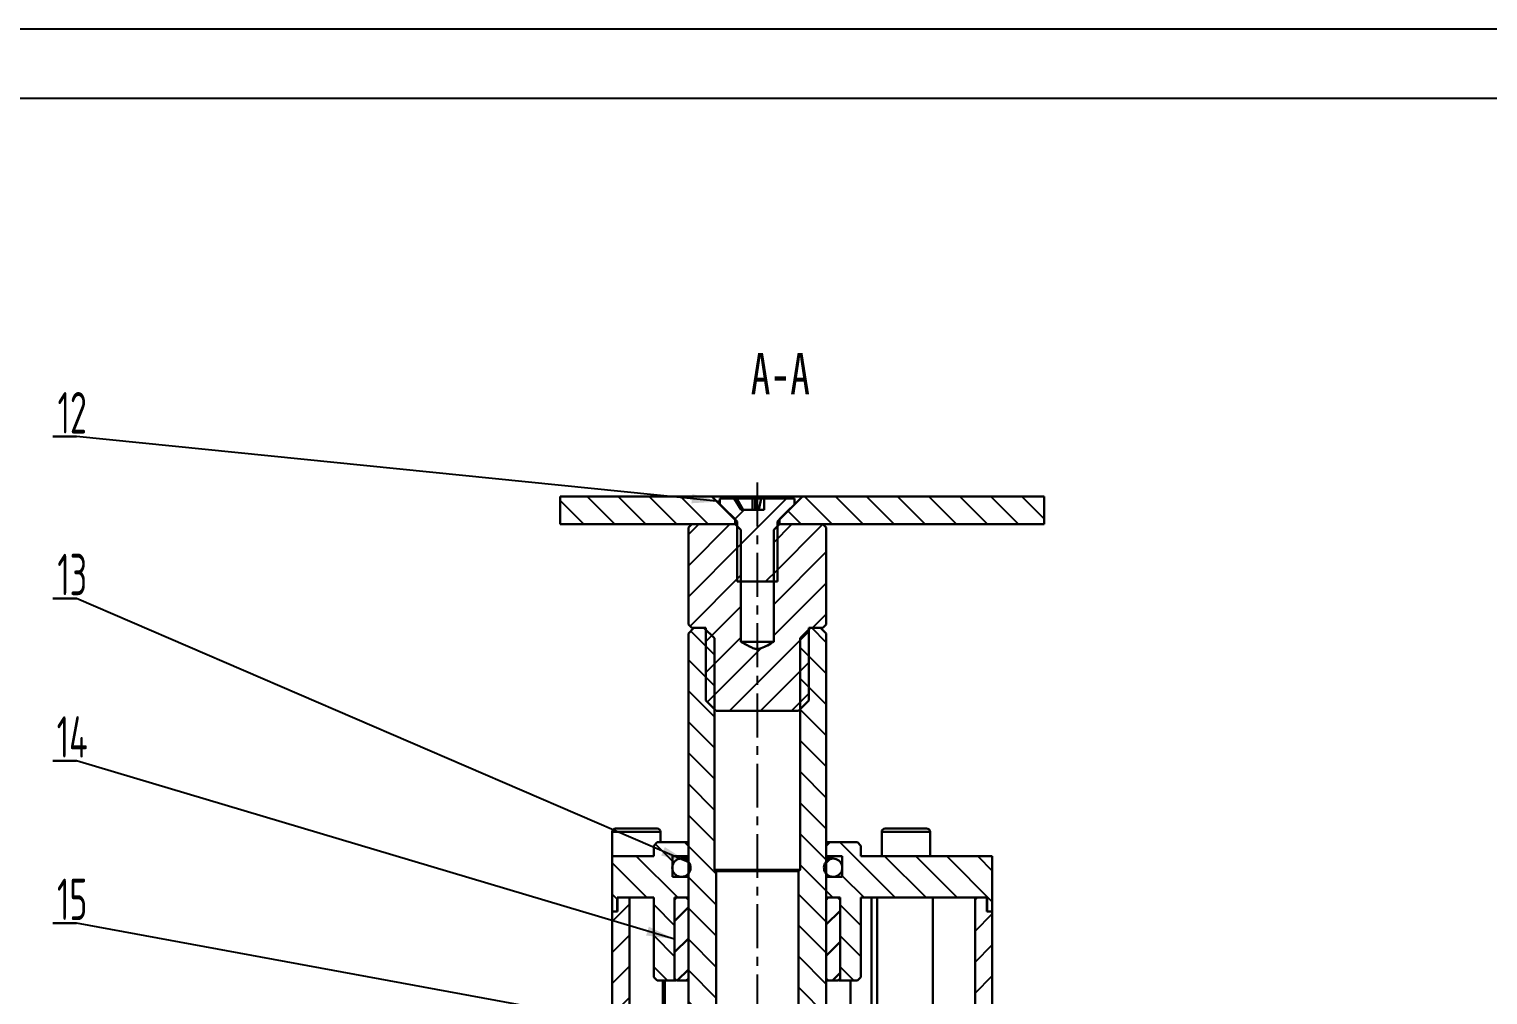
# Model space of a CAD drawing. Header units: millimetres. Extents: x 0 to 2406, y -938 to 757.
# Drawn here: x 419 to 630, y 454.4 to 594 of the extents above; entities that cross this region are included whole.
import ezdxf

# ---------------------------------------------------------------- set-up
doc = ezdxf.new("R2010")
doc.units = ezdxf.units.MM
doc.linetypes.add('CENTER', pattern=[10.16, 6.35, -1.27, 1.27, -1.27])
doc.layers.add('10', color=7, linetype='Continuous')
doc.layers.add('5', color=7, linetype='Continuous')
doc.styles.add('SLDTEXTSTYLE2', font='TXT', dxfattribs={"width": 0.7})
doc.dimstyles.new('SLDDIMSTYLE4', dxfattribs={"dimtxt": 0.18, "dimasz": 4.08, "dimexe": 0, "dimexo": 0.0625, "dimgap": 0, "dimtad": 0, "dimtih": 1, "dimtoh": 1, "dimdec": 0, "dimrnd": 1e-09, "dimzin": 0, "dimdsep": 46, "dimtxsty": 'Standard', "dimsah": 1, "dimcen": 0.09, "dimadec": 0, "dimazin": 0, "dimtfac": 4.08, "dimtdec": 0, "dimtofl": 0, "dimtmove": 0, "dimatfit": 3, "dimfxl": 1, "dimfrac": 2, "dimtolj": 1, "dimtzin": 0, "dimarcsym": 0})
pattern_1 = [(135, (92.2066, 0), (-2.245064, -2.245064), [])]
pattern_2 = [(45, (92.2066, 0), (-2.245064, 2.245064), [])]

# ---------------------------------------------------------------- blocks, each defined once
blk = doc.blocks.new('SW_NOTE_0_14')
at = {"layer": '10', "color": 0}
for p, q in [((-3.46, 0), (0, 0)), ((0, 0), (-3.46, 0)), ((-3.46, 0), (0, 0)), ((0, 0), (-3.46, 0)), ((-3.46, 0), (0, 0)), ((0, 0), (-3.46, 0))]:
    blk.add_line(p, q, dxfattribs=at)
at = {"layer": '10', "color": 0, "insert": (-0.64, 6.45), "char_height": 6, "attachment_point": 2, "style": 'SLDTEXTSTYLE2'}
blk.add_mtext('{\\Fgbenor|c134;12}', dxfattribs=at)
blk = doc.blocks.new('SW_NOTE_0_15')
at = {"layer": '10', "color": 0}
for p, q in [((-3.46, 0), (0, 0)), ((0, 0), (-3.46, 0)), ((-3.46, 0), (0, 0)), ((0, 0), (-3.46, 0)), ((-3.46, 0), (0, 0)), ((0, 0), (-3.46, 0))]:
    blk.add_line(p, q, dxfattribs=at)
at = {"layer": '10', "color": 0, "insert": (-0.64, 6.45), "char_height": 6, "attachment_point": 2, "style": 'SLDTEXTSTYLE2'}
blk.add_mtext('{\\Fgbenor|c134;13}', dxfattribs=at)
blk = doc.blocks.new('SW_NOTE_0_16')
at = {"layer": '10', "color": 0}
for p, q in [((-3.46, 0), (0, 0)), ((0, 0), (-3.46, 0)), ((-3.46, 0), (0, 0)), ((0, 0), (-3.46, 0)), ((-3.46, 0), (0, 0)), ((0, 0), (-3.46, 0))]:
    blk.add_line(p, q, dxfattribs=at)
at = {"layer": '10', "color": 0, "insert": (-0.64, 6.45), "char_height": 6, "attachment_point": 2, "style": 'SLDTEXTSTYLE2'}
blk.add_mtext('{\\Fgbenor|c134;14}', dxfattribs=at)
blk = doc.blocks.new('SW_NOTE_0_17')
at = {"layer": '10', "color": 0}
for p, q in [((-3.46, 0), (0, 0)), ((0, 0), (-3.46, 0)), ((-3.46, 0), (0, 0)), ((0, 0), (-3.46, 0)), ((-3.46, 0), (0, 0)), ((0, 0), (-3.46, 0))]:
    blk.add_line(p, q, dxfattribs=at)
at = {"layer": '10', "color": 0, "insert": (-0.64, 6.45), "char_height": 6, "attachment_point": 2, "style": 'SLDTEXTSTYLE2'}
blk.add_mtext('{\\Fgbenor|c134;15}', dxfattribs=at)

msp = doc.modelspace()

# ---------------------------------------------------------------- hatches: boundary and pattern name
at = {"layer": '10', "linetype": 'Continuous', "lineweight": 25}
h = msp.add_hatch(dxfattribs=at)
h.set_pattern_fill('ANSI31', color=256, angle=90, style=0)
h.set_pattern_definition(pattern_1)
edge = h.paths.add_edge_path(flags=0)
edge.add_line((517.7587383, 526.438367), (495.8149293, 526.438367))
edge.add_line((495.8149293, 526.438367), (495.8149293, 522.438367))
edge.add_line((495.8149293, 522.438367), (521.1034435, 522.438367))
edge.add_line((521.1034435, 522.438367), (521.1034435, 523.138367))
edge.add_spline(control_points=[(521.1034435, 523.138367), (519.9810167, 524.2306875), (518.8698958, 525.334585), (517.7587383, 526.438367)], knot_values=[0.013035536, 0.013035536, 0.013035536, 0.013035536, 0.0177889367, 0.0177889367, 0.0177889367, 0.0177889367], weights=[1, 1, 1, 1], degree=3, periodic=0)
h = msp.add_hatch(dxfattribs=at)
h.set_pattern_fill('ANSI32', color=256, style=0)
h.set_pattern_definition([(45, (92.207, 0), (-6.73519, 6.73519), []), (45, (96.697, 0), (-6.73519, 6.73519), [])])
edge = h.paths.add_edge_path(flags=0)
edge.add_line((521.4125783, 522.838367), (521.4125783, 514.138367))
edge.add_line((521.4125783, 514.138367), (527.2172803, 514.138367))
edge.add_line((527.2172803, 514.138367), (527.2172803, 522.838367))
edge.add_spline(control_points=[(527.2172803, 522.838367), (528.0549189, 523.6487407), (528.8836472, 524.4682951), (529.7117933, 525.288367)], knot_values=[0.0109128282, 0.0109128282, 0.0109128282, 0.0109128282, 0.0144022848, 0.0144022848, 0.0144022848, 0.0144022848], weights=[1, 1, 1, 1], degree=3, periodic=0)
edge.add_line((529.7117933, 525.288367), (529.7117933, 526.138367))
edge.add_line((529.7117933, 526.138367), (525.3263573, 526.138367))
edge.add_line((525.3263573, 526.138367), (525.3263573, 524.488367))
edge.add_line((525.3263573, 524.488367), (521.9857786, 524.488367))
edge.add_line((521.9857786, 524.488367), (520.9682059, 526.138367))
edge.add_line((520.9682059, 526.138367), (518.9180653, 526.138367))
edge.add_line((518.9180653, 526.138367), (518.9180653, 525.288367))
edge.add_spline(control_points=[(518.9180653, 525.288367), (519.7462114, 524.4682951), (520.5749398, 523.6487407), (521.4125783, 522.838367)], knot_values=[0.0000009945, 0.0000009945, 0.0000009945, 0.0000009945, 0.0034967212, 0.0034967212, 0.0034967212, 0.0034967212], weights=[1, 1, 1, 1], degree=3, periodic=0)
h = msp.add_hatch(dxfattribs=at)
h.set_pattern_fill('ANSI31', color=256, angle=90, style=0)
h.set_pattern_definition(pattern_1)
edge = h.paths.add_edge_path(flags=0)
edge.add_line((527.5264151, 522.438367), (565.8149293, 522.438367))
edge.add_line((565.8149293, 522.438367), (565.8149293, 526.438367))
edge.add_line((565.8149293, 526.438367), (530.8711204, 526.438367))
edge.add_spline(control_points=[(530.8711204, 526.438367), (529.7599628, 525.334585), (528.6488419, 524.2306875), (527.5264151, 523.138367)], knot_values=[0.0000009933, 0.0000009933, 0.0000009933, 0.0000009933, 0.0046996156, 0.0046996156, 0.0046996156, 0.0046996156], weights=[1, 1, 1, 1], degree=3, periodic=0)
edge.add_line((527.5264151, 523.138367), (527.5264151, 522.438367))
h = msp.add_hatch(dxfattribs=at)
h.set_pattern_fill('ANSI31', color=256, style=0)
h.set_pattern_definition(pattern_2)
edge = h.paths.add_edge_path(flags=0)
edge.add_line((521.1034435, 522.438367), (514.8453126, 522.438367))
edge.add_spline(control_points=[(514.8453126, 522.438367), (514.6781246, 522.2717138), (514.5109507, 522.1050464), (514.3437889, 521.938367)], knot_values=[0.0266262097, 0.0266262097, 0.0266262097, 0.0266262097, 0.0273347172, 0.0273347172, 0.0273347172, 0.0273347172], weights=[1, 1, 1, 1], degree=3, periodic=0)
edge.add_line((514.3437889, 521.938367), (514.3437889, 507.938367))
edge.add_spline(control_points=[(514.3437889, 507.938367), (514.5109507, 507.7716876), (514.6781246, 507.6050203), (514.8453126, 507.438367)], knot_values=[0.0000009914, 0.0000009914, 0.0000009914, 0.0000009914, 0.0007091592, 0.0007091592, 0.0007091592, 0.0007091592], weights=[1, 1, 1, 1], degree=3, periodic=0)
edge.add_line((514.8453126, 507.438367), (516.8534522, 507.438367))
edge.add_line((516.8534522, 507.438367), (516.8534522, 496.938367))
edge.add_spline(control_points=[(516.8534522, 496.938367), (517.3563615, 496.4380408), (517.8595137, 495.9379584), (518.363153, 495.438367)], knot_values=[0.0000009924, 0.0000009924, 0.0000009924, 0.0000009924, 0.002129031, 0.002129031, 0.002129031, 0.002129031], weights=[1, 1, 1, 1], degree=3, periodic=0)
edge.add_line((518.363153, 495.438367), (530.2667056, 495.438367))
edge.add_spline(control_points=[(530.2667056, 495.438367), (530.7703449, 495.9379584), (531.2734971, 496.4380408), (531.7764065, 496.938367)], knot_values=[0.0180765623, 0.0180765623, 0.0180765623, 0.0180765623, 0.0201953745, 0.0201953745, 0.0201953745, 0.0201953745], weights=[1, 1, 1, 1], degree=3, periodic=0)
edge.add_line((531.7764065, 496.938367), (531.7764065, 507.438367))
edge.add_line((531.7764065, 507.438367), (533.784546, 507.438367))
edge.add_spline(control_points=[(533.784546, 507.438367), (533.951734, 507.6050203), (534.1189079, 507.7716876), (534.2860697, 507.938367)], knot_values=[0.0266262097, 0.0266262097, 0.0266262097, 0.0266262097, 0.0273347172, 0.0273347172, 0.0273347172, 0.0273347172], weights=[1, 1, 1, 1], degree=3, periodic=0)
edge.add_line((534.2860697, 507.938367), (534.2860697, 521.938367))
edge.add_spline(control_points=[(534.2860697, 521.938367), (534.1189079, 522.1050464), (533.951734, 522.2717138), (533.784546, 522.438367)], knot_values=[0.0000009914, 0.0000009914, 0.0000009914, 0.0000009914, 0.0007091592, 0.0007091592, 0.0007091592, 0.0007091592], weights=[1, 1, 1, 1], degree=3, periodic=0)
edge.add_line((533.784546, 522.438367), (527.5264151, 522.438367))
edge.add_spline(control_points=[(527.5264151, 522.438367), (527.2511126, 522.1704488), (526.9749931, 521.9033561), (526.6968699, 521.638367)], knot_values=[0.0000010034, 0.0000010034, 0.0000010034, 0.0000010034, 0.0011532847, 0.0011532847, 0.0011532847, 0.0011532847], weights=[1, 1, 1, 1], degree=3, periodic=0)
edge.add_line((526.6968699, 521.638367), (526.6968699, 505.438367))
edge.add_spline(control_points=[(526.6968699, 505.438367), (526.0992834, 505.0962572), (525.5080393, 504.7243257), (524.8580311, 504.4970854), (524.7007847, 504.4421127), (524.5355666, 504.4006627), (524.3691404, 504.3935402), (524.2030849, 504.3864335), (524.0345748, 504.4153943), (523.8754226, 504.4633059), (523.6297925, 504.537251), (523.3960681, 504.6483473), (523.1667413, 504.7632875), (522.7476452, 504.9733414), (522.3398271, 505.2054578), (521.9329887, 505.438367)], knot_values=[0.0000004021, 0.0000004021, 0.0000004021, 0.0000004021, 0.0020661561, 0.0020661561, 0.0020661561, 0.0025652804, 0.0025652804, 0.0025652804, 0.0030648064, 0.0030648064, 0.0030648064, 0.0038313319, 0.0038313319, 0.0038313319, 0.005230187, 0.005230187, 0.005230187, 0.005230187], weights=[1, 1, 1, 1, 1, 1, 1, 1, 1, 1, 1, 1, 1, 1, 1, 1], degree=3, periodic=0)
edge.add_line((521.9329887, 505.438367), (521.9329887, 521.638367))
edge.add_spline(control_points=[(521.9329887, 521.638367), (521.6548656, 521.9033561), (521.3787461, 522.1704488), (521.1034435, 522.438367)], knot_values=[0.0071328163, 0.0071328163, 0.0071328163, 0.0071328163, 0.0082823844, 0.0082823844, 0.0082823844, 0.0082823844], weights=[1, 1, 1, 1], degree=3, periodic=0)
h = msp.add_hatch(dxfattribs=at)
h.set_pattern_fill('ANSI31', color=256, angle=90, style=0)
h.set_pattern_definition(pattern_1)
edge = h.paths.add_edge_path(flags=0)
edge.add_line((510.5149293, 257.438367), (516.3510332, 257.438367))
edge.add_line((516.3510332, 257.438367), (516.3510332, 272.938367))
edge.add_line((516.3510332, 272.938367), (518.363153, 272.938367))
edge.add_line((518.363153, 272.938367), (518.363153, 472.2881519))
edge.add_spline(control_points=[(518.363153, 472.2881519), (518.2791646, 472.3382116), (518.1951837, 472.3882838), (518.1112094, 472.438367)], knot_values=[0.013742572, 0.013742572, 0.013742572, 0.013742572, 0.0140322545, 0.0140322545, 0.0140322545, 0.0140322545], weights=[1, 1, 1, 1], degree=3, periodic=0)
edge.add_line((518.1112094, 472.438367), (518.1112094, 505.938367))
edge.add_spline(control_points=[(518.1112094, 505.938367), (517.6078459, 506.4380032), (517.1049141, 506.9380742), (516.6022034, 507.438367)], knot_values=[0.0187995827, 0.0187995827, 0.0187995827, 0.0187995827, 0.0209215817, 0.0209215817, 0.0209215817, 0.0209215817], weights=[1, 1, 1, 1], degree=3, periodic=0)
edge.add_line((516.6022034, 507.438367), (515.1463067, 507.438367))
edge.add_spline(control_points=[(515.1463067, 507.438367), (514.8787642, 507.171737), (514.6112612, 506.9050674), (514.3437889, 506.638367)], knot_values=[0.0262010486, 0.0262010486, 0.0262010486, 0.0262010486, 0.0273347172, 0.0273347172, 0.0273347172, 0.0273347172], weights=[1, 1, 1, 1], degree=3, periodic=0)
edge.add_line((514.3437889, 506.638367), (514.3437889, 275.438367))
edge.add_line((514.3437889, 275.438367), (510.5149293, 275.438367))
edge.add_line((510.5149293, 275.438367), (510.5149293, 257.438367))
h = msp.add_hatch(dxfattribs=at)
h.set_pattern_fill('ANSI31', color=256, angle=90, style=0)
h.set_pattern_definition(pattern_1)
edge = h.paths.add_edge_path(flags=0)
edge.add_line((532.2788254, 257.438367), (538.1149293, 257.438367))
edge.add_line((538.1149293, 257.438367), (538.1149293, 275.438367))
edge.add_line((538.1149293, 275.438367), (534.2860697, 275.438367))
edge.add_line((534.2860697, 275.438367), (534.2860697, 506.638367))
edge.add_spline(control_points=[(534.2860697, 506.638367), (534.0185974, 506.9050674), (533.7510944, 507.171737), (533.483552, 507.438367)], knot_values=[0.0000009914, 0.0000009914, 0.0000009914, 0.0000009914, 0.0011341169, 0.0011341169, 0.0011341169, 0.0011341169], weights=[1, 1, 1, 1], degree=3, periodic=0)
edge.add_line((533.483552, 507.438367), (532.0276552, 507.438367))
edge.add_spline(control_points=[(532.0276552, 507.438367), (531.5249445, 506.9380742), (531.0220127, 506.4380032), (530.5186493, 505.938367)], knot_values=[0.0000009923, 0.0000009923, 0.0000009923, 0.0000009923, 0.0021285565, 0.0021285565, 0.0021285565, 0.0021285565], weights=[1, 1, 1, 1], degree=3, periodic=0)
edge.add_line((530.5186493, 505.938367), (530.5186493, 472.438367))
edge.add_spline(control_points=[(530.5186493, 472.438367), (530.4346749, 472.3882838), (530.350694, 472.3382116), (530.2667056, 472.2881519)], knot_values=[0.0000013665, 0.0000013665, 0.0000013665, 0.0000013665, 0.0002946865, 0.0002946865, 0.0002946865, 0.0002946865], weights=[1, 1, 1, 1], degree=3, periodic=0)
edge.add_line((530.2667056, 472.2881519), (530.2667056, 272.938367))
edge.add_line((530.2667056, 272.938367), (532.2788254, 272.938367))
edge.add_line((532.2788254, 272.938367), (532.2788254, 257.438367))
h = msp.add_hatch(dxfattribs=at)
h.set_pattern_fill('ANSI31', color=256, angle=90, style=0)
h.set_pattern_definition(pattern_1)
edge = h.paths.add_edge_path(flags=0)
edge.add_line((513.8424109, 476.438367), (509.8348174, 476.438367))
edge.add_spline(control_points=[(509.8348174, 476.438367), (509.6679256, 476.2717042), (509.5010378, 476.1050374), (509.3341536, 475.938367)], knot_values=[0.0408048539, 0.0408048539, 0.0408048539, 0.0408048539, 0.0415133735, 0.0415133735, 0.0415133735, 0.0415133735], weights=[1, 1, 1, 1], degree=3, periodic=0)
edge.add_line((509.3341536, 475.938367), (509.3341536, 474.438367))
edge.add_line((509.3341536, 474.438367), (503.3149293, 474.438367))
edge.add_line((503.3149293, 474.438367), (503.3149293, 466.438367))
edge.add_line((503.3149293, 466.438367), (504.0649293, 466.438367))
edge.add_line((504.0649293, 466.438367), (504.0649293, 468.438367))
edge.add_line((504.0649293, 468.438367), (509.3341536, 468.438367))
edge.add_line((509.3341536, 468.438367), (509.3341536, 456.938367))
edge.add_spline(control_points=[(509.3341536, 456.938367), (509.5010378, 456.7716967), (509.6679256, 456.6050299), (509.8348174, 456.438367)], knot_values=[0.0151648157, 0.0151648157, 0.0151648157, 0.0151648157, 0.0158723918, 0.0158723918, 0.0158723918, 0.0158723918], weights=[1, 1, 1, 1], degree=3, periodic=0)
edge.add_line((509.8348174, 456.438367), (512.3389683, 456.438367))
edge.add_line((512.3389683, 456.438367), (512.3389683, 468.438367))
edge.add_line((512.3389683, 468.438367), (514.3437889, 468.438367))
edge.add_line((514.3437889, 468.438367), (514.3437889, 471.438367))
edge.add_line((514.3437889, 471.438367), (512.0383809, 471.438367))
edge.add_line((512.0383809, 471.438367), (512.0383809, 474.438367))
edge.add_line((512.0383809, 474.438367), (514.3437889, 474.438367))
edge.add_line((514.3437889, 474.438367), (514.3437889, 475.938367))
edge.add_spline(control_points=[(514.3437889, 475.938367), (514.1766514, 476.1050222), (514.009526, 476.2716894), (513.8424109, 476.438367)], knot_values=[0.0281272284, 0.0281272284, 0.0281272284, 0.0281272284, 0.0288399473, 0.0288399473, 0.0288399473, 0.0288399473], weights=[1, 1, 1, 1], degree=3, periodic=0)
h = msp.add_hatch(dxfattribs=at)
h.set_pattern_fill('ANSI31', color=256, angle=90, style=0)
h.set_pattern_definition(pattern_1)
edge = h.paths.add_edge_path(flags=0)
edge.add_line((539.295705, 474.438367), (539.295705, 475.938367))
edge.add_spline(control_points=[(539.295705, 475.938367), (539.1288208, 476.1050374), (538.961933, 476.2717042), (538.7950412, 476.438367)], knot_values=[0.0000009906, 0.0000009906, 0.0000009906, 0.0000009906, 0.0007085635, 0.0007085635, 0.0007085635, 0.0007085635], weights=[1, 1, 1, 1], degree=3, periodic=0)
edge.add_line((538.7950412, 476.438367), (534.7874477, 476.438367))
edge.add_spline(control_points=[(534.7874477, 476.438367), (534.6203327, 476.2716894), (534.4532072, 476.1050222), (534.2860697, 475.938367)], knot_values=[0.0000009912, 0.0000009912, 0.0000009912, 0.0000009912, 0.000709059, 0.000709059, 0.000709059, 0.000709059], weights=[1, 1, 1, 1], degree=3, periodic=0)
edge.add_line((534.2860697, 475.938367), (534.2860697, 474.438367))
edge.add_line((534.2860697, 474.438367), (536.5914777, 474.438367))
edge.add_line((536.5914777, 474.438367), (536.5914777, 471.438367))
edge.add_line((536.5914777, 471.438367), (534.2860697, 471.438367))
edge.add_line((534.2860697, 471.438367), (534.2860697, 468.438367))
edge.add_line((534.2860697, 468.438367), (536.2908903, 468.438367))
edge.add_line((536.2908903, 468.438367), (536.2908903, 456.438367))
edge.add_line((536.2908903, 456.438367), (538.7950412, 456.438367))
edge.add_spline(control_points=[(538.7950412, 456.438367), (538.961933, 456.6050299), (539.1288208, 456.7716967), (539.295705, 456.938367)], knot_values=[0.0151996088, 0.0151996088, 0.0151996088, 0.0151996088, 0.0159071841, 0.0159071841, 0.0159071841, 0.0159071841], weights=[1, 1, 1, 1], degree=3, periodic=0)
edge.add_line((539.295705, 456.938367), (539.295705, 468.438367))
edge.add_line((539.295705, 468.438367), (557.5649293, 468.438367))
edge.add_line((557.5649293, 468.438367), (557.5649293, 466.438367))
edge.add_line((557.5649293, 466.438367), (558.3149293, 466.438367))
edge.add_line((558.3149293, 466.438367), (558.3149293, 474.438367))
edge.add_line((558.3149293, 474.438367), (539.295705, 474.438367))
at = {"layer": '10', "linetype": 'Continuous', "lineweight": 18}
h = msp.add_hatch(dxfattribs=at)
h.set_pattern_fill('ANSI31', color=256, style=0)
edge = h.paths.add_edge_path(flags=0)
edge.add_spline(control_points=[(419.9005133, 472.2741342), (419.9553649, 472.1363421), (420.0347938, 472.0061338), (420.1321823, 471.8942819), (420.2295655, 471.7824361), (420.347585, 471.6858599), (420.4764638, 471.6124895), (420.6055228, 471.5390164), (420.7490201, 471.4867893), (420.8951054, 471.4600759), (421.0414824, 471.4333093), (421.1944881, 471.4314201), (421.3414837, 471.4545494), (421.4886686, 471.4777085), (421.6338891, 471.5265915), (421.7651064, 471.597173), (421.896304, 471.6677439), (422.0171287, 471.7619631), (422.1175, 471.8720479), (422.2176893, 471.9819331), (422.3002686, 472.1106734), (422.3583028, 472.2475846), (422.4161743, 472.3841118), (422.4512356, 472.5325427), (422.460534, 472.6805369), (422.4698106, 472.8281847), (422.4537027, 472.9794718), (422.4135626, 473.121861), (422.373442, 473.264181), (422.3082151, 473.4015294), (422.2233194, 473.522597), (422.1382822, 473.6438664), (422.0311797, 473.7521367), (421.9108795, 473.8385397), (421.7902427, 473.9251845), (421.6530194, 473.9922244), (421.5105374, 474.0341705), (421.367716, 474.0762165), (421.2156759, 474.0942063), (421.0669857, 474.0866524), (420.9181611, 474.0790917), (420.7685835, 474.0457284), (420.6306658, 473.9892958), (420.4928476, 473.9329039), (420.3628633, 473.8519126), (420.2515425, 473.7530108), (420.1404207, 473.6542857), (420.0448242, 473.5349809), (419.9727375, 473.4049879), (419.9007974, 473.2752593), (419.8502842, 473.1312996), (419.8254187, 472.985058), (419.8005918, 472.8390432), (419.8006473, 472.6867233), (419.8255805, 472.5407265), (419.8411198, 472.4497362), (419.8663735, 472.3598966), (419.9005133, 472.2741342)], knot_values=[0, 0, 0, 0, 0.0004449251, 0.0004449251, 0.0004449251, 0.0008898085, 0.0008898085, 0.0008898085, 0.0013353149, 0.0013353149, 0.0013353149, 0.0017817255, 0.0017817255, 0.0017817255, 0.0022287293, 0.0022287293, 0.0022287293, 0.00267568, 0.00267568, 0.00267568, 0.0031218216, 0.0031218216, 0.0031218216, 0.0035666956, 0.0035666956, 0.0035666956, 0.0040105014, 0.0040105014, 0.0040105014, 0.0044540702, 0.0044540702, 0.0044540702, 0.0048983755, 0.0048983755, 0.0048983755, 0.0053439398, 0.0053439398, 0.0053439398, 0.0057905891, 0.0057905891, 0.0057905891, 0.0062376607, 0.0062376607, 0.0062376607, 0.0066844162, 0.0066844162, 0.0066844162, 0.0071303676, 0.0071303676, 0.0071303676, 0.0075753986, 0.0075753986, 0.0075753986, 0.0080197249, 0.0080197249, 0.0080197249, 0.0082942172, 0.0082942172, 0.0082942172, 0.0082942172], weights=[1, 1, 1, 1, 1, 1, 1, 1, 1, 1, 1, 1, 1, 1, 1, 1, 1, 1, 1, 1, 1, 1, 1, 1, 1, 1, 1, 1, 1, 1, 1, 1, 1, 1, 1, 1, 1, 1, 1, 1, 1, 1, 1, 1, 1, 1, 1, 1, 1, 1, 1, 1, 1, 1, 1, 1, 1, 1], degree=3, periodic=0)
at = {"layer": '10', "linetype": 'Continuous', "lineweight": 30}
h = msp.add_hatch(dxfattribs=at)
h.set_pattern_fill('ANSI31', color=256, style=0)
h.set_pattern_definition(pattern_2)
edge = h.paths.add_edge_path(flags=0)
edge.add_spline(control_points=[(534.2414204, 471.948135), (534.3330758, 471.831043), (534.4462497, 471.7281948), (534.5715139, 471.648069), (534.6967692, 471.5679489), (534.8375633, 471.5083333), (534.9822595, 471.4741117), (535.127182, 471.4398365), (535.2800143, 471.4300909), (535.4281159, 471.4456874), (535.5763108, 471.4612937), (535.7238614, 471.5027095), (535.8585149, 471.5665352), (535.9930415, 471.6303007), (536.1184136, 471.7182014), (536.2241806, 471.8229717), (536.3297482, 471.9275446), (536.4187022, 472.0518181), (536.4836114, 472.185485), (536.5483907, 472.3188845), (536.5910105, 472.4653268), (536.60791, 472.612657), (536.6247854, 472.759778), (536.6164801, 472.9118441), (536.5836868, 473.0562532), (536.5509071, 473.2006023), (536.4927592, 473.3412782), (536.4140789, 473.46666), (536.3353432, 473.5921301), (536.233883, 473.7057388), (536.1181073, 473.7981404), (536.0021437, 473.8906919), (535.8686314, 473.9645155), (535.7286046, 474.0135651), (535.5882917, 474.0627149), (535.4375775, 474.0883441), (535.2889053, 474.088367), (535.1399775, 474.08839), (534.9889935, 474.062719), (534.8484439, 474.0134715), (534.7078119, 473.9641953), (534.5737422, 473.8899499), (534.4573846, 473.7968563), (534.341151, 473.7038619), (534.2393784, 473.5894804), (534.1605898, 473.463185), (534.0819973, 473.3372041), (534.0241034, 473.1958778), (533.9917809, 473.050953), (533.9595476, 472.9064281), (533.9518549, 472.754331), (533.9693501, 472.6072924), (533.9868197, 472.4604697), (534.0298798, 472.3146455), (534.0949278, 472.1818643), (534.1353789, 472.0992926), (534.1847453, 472.0205389), (534.2414204, 471.948135)], knot_values=[0, 0, 0, 0, 0.0004460956, 0.0004460956, 0.0004460956, 0.0008921399, 0.0008921399, 0.0008921399, 0.0013388967, 0.0013388967, 0.0013388967, 0.001785952, 0.001785952, 0.001785952, 0.0022325904, 0.0022325904, 0.0022325904, 0.0026783805, 0.0026783805, 0.0026783805, 0.003123265, 0.003123265, 0.003123265, 0.0035675029, 0.0035675029, 0.0035675029, 0.0040115447, 0.0040115447, 0.0040115447, 0.004455894, 0.004455894, 0.004455894, 0.0049009679, 0.0049009679, 0.0049009679, 0.0053469628, 0.0053469628, 0.0053469628, 0.0057937422, 0.0057937422, 0.0057937422, 0.0062408006, 0.0062408006, 0.0062408006, 0.0066873908, 0.0066873908, 0.0066873908, 0.0071328606, 0.0071328606, 0.0071328606, 0.0075770776, 0.0075770776, 0.0075770776, 0.0080206166, 0.0080206166, 0.0080206166, 0.008294018, 0.008294018, 0.008294018, 0.008294018], weights=[1, 1, 1, 1, 1, 1, 1, 1, 1, 1, 1, 1, 1, 1, 1, 1, 1, 1, 1, 1, 1, 1, 1, 1, 1, 1, 1, 1, 1, 1, 1, 1, 1, 1, 1, 1, 1, 1, 1, 1, 1, 1, 1, 1, 1, 1, 1, 1, 1, 1, 1, 1, 1, 1, 1, 1, 1, 1], degree=3, periodic=0)
at = {"layer": '10', "linetype": 'Continuous', "lineweight": 25}
h = msp.add_hatch(dxfattribs=at)
h.set_pattern_fill('ANSI31', color=256, style=0)
h.set_pattern_definition(pattern_2)
h.paths.add_polyline_path([(503.3149293, 248.438367), (505.8149293, 248.438367), (505.8149293, 468.438367), (504.1149293, 468.438367), (504.1149293, 466.438367), (503.3149293, 466.438367)], flags=0)
at = {"layer": '10', "linetype": 'Continuous', "lineweight": 30}
h = msp.add_hatch(dxfattribs=at)
h.set_pattern_fill('ANSI31', color=256, style=0)
h.set_pattern_definition(pattern_2)
edge = h.paths.add_edge_path(flags=0)
edge.add_line((512.639586, 456.438367), (514.042946, 456.438367))
edge.add_spline(control_points=[(514.042946, 456.438367), (514.1432229, 456.5383711), (514.2435037, 456.6383713), (514.3437889, 456.738367)], knot_values=[0.0000009913, 0.0000009913, 0.0000009913, 0.0000009913, 0.0004258426, 0.0004258426, 0.0004258426, 0.0004258426], weights=[1, 1, 1, 1], degree=3, periodic=0)
edge.add_line((514.3437889, 456.738367), (514.3437889, 468.138367))
edge.add_spline(control_points=[(514.3437889, 468.138367), (514.2435037, 468.2383628), (514.1432229, 468.3383629), (514.042946, 468.438367)], knot_values=[0.0278258499, 0.0278258499, 0.0278258499, 0.0278258499, 0.0282529435, 0.0282529435, 0.0282529435, 0.0282529435], weights=[1, 1, 1, 1], degree=3, periodic=0)
edge.add_line((514.042946, 468.438367), (512.639586, 468.438367))
edge.add_spline(control_points=[(512.639586, 468.438367), (512.5393775, 468.3383697), (512.4391717, 468.2383696), (512.3389683, 468.138367)], knot_values=[0.0326585742, 0.0326585742, 0.0326585742, 0.0326585742, 0.0330856211, 0.0330856211, 0.0330856211, 0.0330856211], weights=[1, 1, 1, 1], degree=3, periodic=0)
edge.add_line((512.3389683, 468.138367), (512.3389683, 456.738367))
edge.add_spline(control_points=[(512.3389683, 456.738367), (512.4391717, 456.6383644), (512.5393775, 456.5383644), (512.639586, 456.438367)], knot_values=[0.0000009909, 0.0000009909, 0.0000009909, 0.0000009909, 0.000425687, 0.000425687, 0.000425687, 0.000425687], weights=[1, 1, 1, 1], degree=3, periodic=0)
h = msp.add_hatch(dxfattribs=at)
h.set_pattern_fill('ANSI31', color=256, style=0)
h.set_pattern_definition(pattern_2)
edge = h.paths.add_edge_path(flags=0)
edge.add_line((534.2860697, 468.138367), (534.2860697, 456.738367))
edge.add_spline(control_points=[(534.2860697, 456.738367), (534.3863549, 456.6383713), (534.4866358, 456.5383711), (534.5869126, 456.438367)], knot_values=[0.0278258499, 0.0278258499, 0.0278258499, 0.0278258499, 0.0282529435, 0.0282529435, 0.0282529435, 0.0282529435], weights=[1, 1, 1, 1], degree=3, periodic=0)
edge.add_line((534.5869126, 456.438367), (535.9902726, 456.438367))
edge.add_spline(control_points=[(535.9902726, 456.438367), (536.0904811, 456.5383644), (536.190687, 456.6383644), (536.2908903, 456.738367)], knot_values=[0.0326585742, 0.0326585742, 0.0326585742, 0.0326585742, 0.0330856211, 0.0330856211, 0.0330856211, 0.0330856211], weights=[1, 1, 1, 1], degree=3, periodic=0)
edge.add_line((536.2908903, 456.738367), (536.2908903, 468.138367))
edge.add_spline(control_points=[(536.2908903, 468.138367), (536.190687, 468.2383696), (536.0904811, 468.3383697), (535.9902726, 468.438367)], knot_values=[0.0000009909, 0.0000009909, 0.0000009909, 0.0000009909, 0.000425687, 0.000425687, 0.000425687, 0.000425687], weights=[1, 1, 1, 1], degree=3, periodic=0)
edge.add_line((535.9902726, 468.438367), (534.5869126, 468.438367))
edge.add_spline(control_points=[(534.5869126, 468.438367), (534.4866358, 468.3383629), (534.3863549, 468.2383628), (534.2860697, 468.138367)], knot_values=[0.0000009913, 0.0000009913, 0.0000009913, 0.0000009913, 0.0004258426, 0.0004258426, 0.0004258426, 0.0004258426], weights=[1, 1, 1, 1], degree=3, periodic=0)
at = {"layer": '10', "linetype": 'Continuous', "lineweight": 25}
h = msp.add_hatch(dxfattribs=at)
h.set_pattern_fill('ANSI31', color=256, style=0)
h.set_pattern_definition(pattern_2)
h.paths.add_polyline_path([(555.8149293, 248.438367), (558.3149293, 248.438367), (558.3149293, 466.438367), (557.5149293, 466.438367), (557.5149293, 468.438367), (555.8149293, 468.438367)], flags=0)

# ---------------------------------------------------------------- linework, layer by layer
at = {"color": 7, "linetype": 'Continuous', "lineweight": 30}
for p, q in [((495.8149293, 526.438367), (495.8149293, 522.438367)), ((517.7587383, 526.438367), (495.8149293, 526.438367)), ((517.7587383, 526.438367), (521.1034435, 523.138367)), ((530.8711204, 526.438367), (517.7587383, 526.438367)), ((520.9682059, 526.138367), (518.9180653, 526.138367)), ((518.9180653, 526.138367), (518.9180653, 525.288367)), ((521.9857786, 524.488367), (520.9682059, 526.138367)), ((520.9682059, 526.138367), (521.3709686, 526.138367)), ((522.2627967, 524.488367), (521.3709686, 526.138367)), ((521.3709686, 526.138367), (523.6365163, 526.138367)), ((523.6365163, 524.488367), (523.6365163, 526.138367)), ((523.6365163, 526.138367), (524.0228282, 526.138367)), ((524.0228282, 526.138367), (524.0228282, 524.488367)), ((524.0228282, 526.138367), (524.8735301, 526.138367)), ((524.5386531, 524.488367), (524.8735301, 526.138367)), ((524.8735301, 526.138367), (525.3263573, 526.138367)), ((525.3263573, 526.138367), (525.3263573, 524.488367)), ((529.7117933, 526.138367), (525.3263573, 526.138367)), ((527.5264151, 523.138367), (530.8711204, 526.438367)), ((529.7117933, 525.288367), (529.7117933, 526.138367)), ((565.8149293, 526.438367), (530.8711204, 526.438367)), ((565.8149293, 522.438367), (565.8149293, 526.438367)), ((518.9180653, 525.288367), (521.4125783, 522.838367)), ((525.3263573, 524.488367), (521.9857786, 524.488367)), ((527.2172803, 522.838367), (529.7117933, 525.288367)), ((521.1034435, 522.438367), (495.8149293, 522.438367)), ((514.8453126, 522.438367), (514.3437889, 521.938367)), ((514.3437889, 507.938367), (514.3437889, 521.938367)), ((521.1034435, 522.438367), (514.8453126, 522.438367)), ((521.1034435, 523.138367), (521.1034435, 522.438367)), ((521.9329887, 521.638367), (521.1034435, 522.438367)), ((521.1034435, 522.438367), (521.4125783, 522.438367)), ((521.4125783, 522.838367), (521.4125783, 514.138367)), ((521.9329887, 521.638367), (521.9329887, 505.438367)), ((527.5264151, 522.438367), (526.6968699, 521.638367)), ((526.6968699, 505.438367), (526.6968699, 521.638367)), ((527.2172803, 514.138367), (527.2172803, 522.838367)), ((527.2172803, 522.438367), (527.5264151, 522.438367)), ((527.5264151, 522.438367), (527.5264151, 523.138367)), ((565.8149293, 522.438367), (527.5264151, 522.438367)), ((533.784546, 522.438367), (527.5264151, 522.438367)), ((534.2860697, 521.938367), (533.784546, 522.438367)), ((534.2860697, 521.938367), (534.2860697, 507.938367)), ((521.4125783, 514.138367), (527.2172803, 514.138367)), ((514.3437889, 507.938367), (514.8453126, 507.438367)), ((515.1463067, 507.438367), (514.3437889, 506.638367)), ((514.3437889, 275.438367), (514.3437889, 506.638367)), ((516.8534522, 507.438367), (514.8453126, 507.438367)), ((516.6022034, 507.438367), (515.1463067, 507.438367)), ((518.1112094, 505.938367), (516.6022034, 507.438367)), ((516.8534522, 496.938367), (516.8534522, 507.438367)), ((532.0276552, 507.438367), (530.5186493, 505.938367)), ((533.784546, 507.438367), (531.7764065, 507.438367)), ((531.7764065, 507.438367), (531.7764065, 496.938367)), ((533.483552, 507.438367), (532.0276552, 507.438367)), ((534.2860697, 506.638367), (533.483552, 507.438367)), ((533.784546, 507.438367), (534.2860697, 507.938367)), ((534.2860697, 506.638367), (534.2860697, 275.438367)), ((518.1112094, 505.938367), (518.1112094, 472.438367)), ((526.6968699, 505.438367), (521.9329887, 505.438367)), ((530.5186493, 472.438367), (530.5186493, 505.938367)), ((516.8534522, 496.938367), (518.363153, 495.438367)), ((530.2667056, 495.438367), (531.7764065, 496.938367)), ((518.363153, 495.438367), (530.2667056, 495.438367)), ((503.3149293, 477.938367), (503.3149293, 474.438367)), ((505.6717434, 477.938367), (503.3149293, 477.938367)), ((503.8149293, 478.438367), (505.8350557, 478.438367)), ((510.3149293, 477.938367), (505.6717434, 477.938367)), ((505.8350557, 478.438367), (509.8149293, 478.438367)), ((510.3149293, 476.438367), (510.3149293, 477.938367)), ((542.3149293, 477.938367), (542.3149293, 474.438367)), ((544.6717434, 477.938367), (542.3149293, 477.938367)), ((542.8149293, 478.438367), (544.8350557, 478.438367)), ((549.3149293, 477.938367), (544.6717434, 477.938367)), ((544.8350557, 478.438367), (548.8149293, 478.438367)), ((549.3149293, 474.438367), (549.3149293, 477.938367)), ((509.8348174, 476.438367), (509.3341536, 475.938367)), ((509.3341536, 474.438367), (509.3341536, 475.938367)), ((509.8348174, 476.438367), (513.8424109, 476.438367)), ((514.3437889, 475.938367), (513.8424109, 476.438367)), ((513.8424109, 476.438367), (514.3437889, 476.438367)), ((514.3437889, 475.938367), (514.3437889, 474.438367)), ((534.2860697, 476.438367), (534.7874477, 476.438367)), ((534.7874477, 476.438367), (534.2860697, 475.938367)), ((534.2860697, 474.438367), (534.2860697, 475.938367)), ((534.7874477, 476.438367), (538.7950412, 476.438367)), ((539.295705, 475.938367), (538.7950412, 476.438367)), ((539.295705, 475.938367), (539.295705, 474.438367)), ((503.3149293, 466.438367), (503.3149293, 474.438367)), ((509.3341536, 474.438367), (503.3149293, 474.438367)), ((514.3437889, 474.438367), (512.0383809, 474.438367)), ((512.0383809, 474.438367), (512.0383809, 471.438367)), ((514.3437889, 474.088367), (513.3412037, 474.088367)), ((536.5914777, 474.438367), (534.2860697, 474.438367)), ((535.287948, 474.088367), (534.2860697, 474.088367)), ((536.5914777, 471.438367), (536.5914777, 474.438367)), ((558.3149293, 474.438367), (539.295705, 474.438367)), ((558.3149293, 474.438367), (558.3149293, 466.438367)), ((514.3437889, 471.438367), (512.0383809, 471.438367)), ((514.3437889, 471.438367), (514.3437889, 468.438367)), ((530.5186493, 472.438367), (518.1112094, 472.438367)), ((518.1112094, 472.438367), (518.363153, 472.2881519)), ((518.363153, 472.2881519), (530.2667056, 472.2881519)), ((518.363153, 272.938367), (518.363153, 472.2881519)), ((530.2667056, 472.2881519), (530.5186493, 472.438367)), ((530.2667056, 472.2881519), (530.2667056, 272.938367)), ((534.2860697, 468.438367), (534.2860697, 471.438367)), ((536.5914777, 471.438367), (534.2860697, 471.438367)), ((504.0649293, 468.438367), (509.3341536, 468.438367)), ((504.0649293, 468.438367), (504.0649293, 466.438367)), ((504.1149293, 468.438367), (504.1149293, 466.438367)), ((505.8149293, 468.438367), (504.1149293, 468.438367)), ((505.8149293, 248.438367), (505.8149293, 468.438367)), ((509.3341536, 456.938367), (509.3341536, 468.438367)), ((512.639586, 468.438367), (512.3389683, 468.138367)), ((512.3389683, 468.438367), (514.3437889, 468.438367)), ((512.3389683, 468.438367), (512.3389683, 456.438367)), ((514.042946, 468.438367), (512.639586, 468.438367)), ((514.3437889, 468.138367), (514.042946, 468.438367)), ((534.5869126, 468.438367), (534.2860697, 468.138367)), ((534.2860697, 468.438367), (536.2908903, 468.438367)), ((535.9902726, 468.438367), (534.5869126, 468.438367)), ((536.2908903, 468.138367), (535.9902726, 468.438367)), ((536.2908903, 456.438367), (536.2908903, 468.438367)), ((539.295705, 468.438367), (557.5649293, 468.438367)), ((539.295705, 468.438367), (539.295705, 456.938367)), ((540.8149293, 285.438367), (540.8149293, 468.438367)), ((541.6649293, 468.438367), (541.6649293, 285.438367)), ((549.7249293, 468.438367), (549.7249293, 248.438367)), ((555.8149293, 468.438367), (555.8149293, 248.438367)), ((557.5149293, 468.438367), (555.8149293, 468.438367)), ((557.5149293, 466.438367), (557.5149293, 468.438367)), ((557.5649293, 466.438367), (557.5649293, 468.438367)), ((504.0649293, 466.438367), (503.3149293, 466.438367)), ((503.3149293, 248.438367), (503.3149293, 466.438367)), ((504.1149293, 466.438367), (503.3149293, 466.438367)), ((512.3389683, 456.738367), (512.3389683, 468.138367)), ((514.3437889, 456.738367), (514.3437889, 468.138367)), ((534.2860697, 468.138367), (534.2860697, 456.738367)), ((536.2908903, 468.138367), (536.2908903, 456.738367)), ((558.3149293, 466.438367), (557.5149293, 466.438367)), ((558.3149293, 466.438367), (557.5649293, 466.438367)), ((558.3149293, 466.438367), (558.3149293, 248.438367)), ((509.3341536, 456.938367), (509.8348174, 456.438367)), ((509.8348174, 456.438367), (512.3389683, 456.438367)), ((510.6649293, 275.438367), (510.6649293, 456.438367)), ((510.9649293, 275.438367), (510.9649293, 456.438367)), ((512.3389683, 456.738367), (512.639586, 456.438367)), ((512.3389683, 456.438367), (512.5187938, 456.438367)), ((514.042946, 456.438367), (512.639586, 456.438367)), ((514.042946, 456.438367), (514.3437889, 456.738367)), ((514.3437889, 456.438367), (514.042946, 456.438367)), ((534.2860697, 456.738367), (534.5869126, 456.438367)), ((534.5869126, 456.438367), (534.2860697, 456.438367)), ((535.9902726, 456.438367), (534.5869126, 456.438367)), ((535.9902726, 456.438367), (536.2908903, 456.738367)), ((536.0503179, 456.438367), (536.2908903, 456.438367)), ((536.2908903, 456.438367), (538.7950412, 456.438367)), ((537.8149293, 456.438367), (537.8149293, 285.438367)), ((538.7950412, 456.438367), (539.295705, 456.938367))]:
    msp.add_line(p, q, dxfattribs=at)
for centre, start, end in [((503.8149293, 477.938367), 90, 180), ((509.8149293, 477.938367), 0, 90), ((542.8149293, 477.938367), 90, 180), ((548.8149293, 477.938367), 0, 90)]:
    msp.add_arc(centre, 0.5, start, end, dxfattribs=at)
for points, knots in [([(521.9329887, 505.438367), (522.3408297, 505.2074358), (522.9718387, 504.8501405), (523.7775454, 504.4630909), (524.3716801, 504.3564961), (525.374775, 504.6267137), (526.107153, 505.0763312), (526.6968699, 505.438367)], [0, 0, 0, 0, 0.2683892746, 0.415250208, 0.5104064674, 0.6057751364, 1, 1, 1, 1]), ([(512.107141, 472.2741342), (512.1758799, 472.1411231), (512.3133537, 471.8751082), (512.6724355, 471.5910354), (513.0970064, 471.4348708), (513.5523786, 471.4294859), (513.9837606, 471.5746811), (514.3428126, 471.854646), (514.5882277, 472.2372469), (514.6924849, 472.6785973), (514.6445599, 473.1286619), (514.4504842, 473.5373096), (514.1319247, 473.8593352), (513.7239918, 474.0586252), (513.2721955, 474.1120908), (512.82771, 474.0129442), (512.4415218, 473.7723069), (512.1569106, 473.4174352), (512.0083025, 472.9901707), (512.0032617, 472.5913637), (512.0783219, 472.3621427), (512.107141, 472.2741342)], [0, 0, 0, 0, 0.0536273628, 0.1072517933, 0.1609512213, 0.2147578643, 0.2686337946, 0.3225016028, 0.3762717447, 0.4298910618, 0.4833848304, 0.5368525902, 0.5904094919, 0.6441162869, 0.6979510521, 0.7518344924, 0.805679057, 0.8594273523, 0.9130663004, 0.9666221264, 1, 1, 1, 1]), ([(534.2414204, 471.948135), (534.3450947, 471.8395691), (534.552436, 471.6224448), (534.9780796, 471.4504513), (535.4304878, 471.4200485), (535.8694174, 471.5434929), (536.2418975, 471.8046297), (536.5063814, 472.1741023), (536.6331056, 472.6095522), (536.608406, 473.0618062), (536.435458, 473.4802047), (536.1337065, 473.8180808), (535.7366967, 474.0375979), (535.2886506, 474.1137852), (534.8399426, 474.0375005), (534.4415481, 473.8168737), (534.1392179, 473.4770792), (533.9667659, 473.0566397), (533.9451824, 472.6054607), (534.0529207, 472.2224241), (534.1891765, 472.024156), (534.2414204, 471.948135)], [0, 0, 0, 0, 0.0537685233, 0.1075332452, 0.1613820265, 0.2152647544, 0.2690966972, 0.3228272403, 0.3764503034, 0.4299972233, 0.4835219307, 0.5370843214, 0.5907336829, 0.644492677, 0.6983441264, 0.752227125, 0.806052682, 0.8597441987, 0.9132875226, 0.9667522366, 1, 1, 1, 1])]:
    msp.add_open_spline(points, degree=3, knots=knots, dxfattribs=at)
at = {"layer": '10', "linetype": 'CENTER', "lineweight": 25}
msp.add_line((524.3149293, 528.438367), (524.3149293, 216.4814428), dxfattribs=at)
at = {"layer": '5', "color": 7}
for p, q in [((841, 594), (0, 594)), ((831, 584), (25, 584))]:
    msp.add_line(p, q, dxfattribs=at)

# ---------------------------------------------------------------- block references
at = {"layer": '10'}
for name, p in [('SW_NOTE_0_14', (425.8557216, 535.0906096)), ('SW_NOTE_0_15', (425.8557216, 511.6968699)), ('SW_NOTE_0_16', (425.8557216, 488.2207578)), ('SW_NOTE_0_17', (425.8557216, 464.7446458))]:
    msp.add_blockref(name, p, dxfattribs=at)

# ---------------------------------------------------------------- texts
at = {"layer": '10', "insert": (527.6470906, 547.1983414), "char_height": 6, "attachment_point": 2, "style": 'SLDTEXTSTYLE2'}
msp.add_mtext('A-A', dxfattribs=at)

# ---------------------------------------------------------------- leaders
at = {"layer": '10'}
for points in [[(518.9180653, 525.713367), (425.8557216, 535.0906096)], [(514.4299471, 473.522597), (425.8557216, 511.6968699)], [(512.3389683, 462.438367), (425.8557216, 488.2207578)], [(519.3729013, 447.5337037), (425.8557216, 464.7446458)]]:
    msp.add_leader(points, dimstyle='SLDDIMSTYLE4', dxfattribs=at)

doc.saveas('drawing.dxf')
